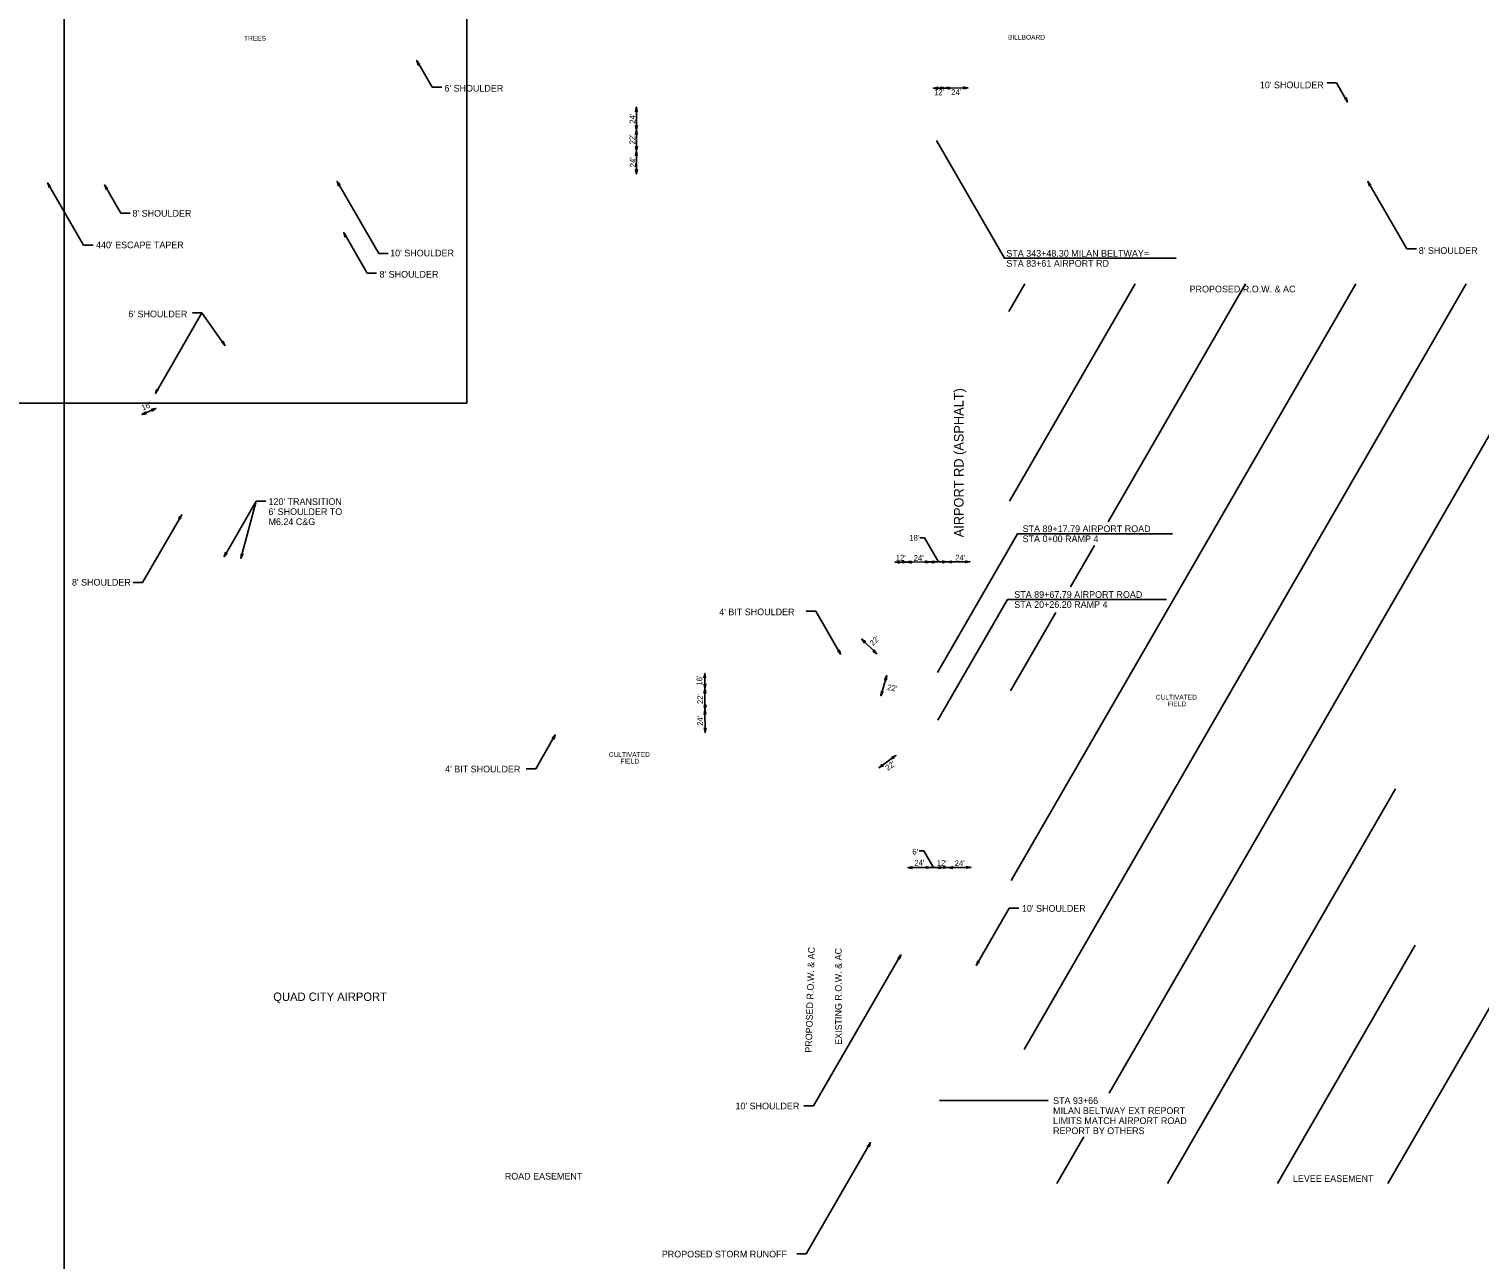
# Model space of a CAD drawing. Extents: x 263645 to 305252, y 268909 to 277401.
# Drawn here: x 269284 to 270801, y 271205 to 272493 of the extents above; entities that cross this region are included whole.
import ezdxf

# ---------------------------------------------------------------- set-up
doc = ezdxf.new("R2010")
doc.units = 0
for name, color, linetype in [('Alignment_EX_50 Notation', 7, 'Continuous'), ('Level 1', 7, 'Continuous'), ('Level 30', 7, 'Continuous'), ('Level 47', 7, 'Continuous')]:
    doc.layers.add(name, color=color, linetype=linetype)

msp = doc.modelspace()

# ---------------------------------------------------------------- linework, layer by layer
at = {"layer": 'Level 1'}
for points in [[(271120.7, 268937.9), (271120.7, 276137.9), (269320.7, 276137.9), (269320.7, 268937.9)], [(264941.9, 272101), (269741.9, 272101), (269741.9, 273901), (264941.9, 273901)]]:
    msp.add_lwpolyline(points, close=True, dxfattribs=at)
at = {"layer": 'Level 30'}
for p, q in [((270309.2, 272197), (270326, 272226.1)), ((270310, 271998.5), (270441.5, 272226.1)), ((270311.8, 271601.5), (270672.4, 272226.1)), ((270325.2, 271424.7), (270787.9, 272226.1)), ((270413, 271976.9), (270556.9, 272226.1)), ((270414.1, 271378.8), (270903.3, 272226.1)), ((270373.8, 271909), (270398.8, 271952.3)), ((270310.9, 271800), (270358.4, 271882.2)), ((270475.1, 271284.3), (270713.7, 271697.6)), ((270590.5, 271284.3), (270734.6, 271533.9)), ((270706, 271284.3), (270850.1, 271533.9)), ((270359.6, 271284.3), (270387.8, 271333.2))]:
    msp.add_line(p, q, dxfattribs=at)
at = {"layer": 'Level 47'}
for p, q in [((269689.6, 272459.9), (269705.7, 272432)), ((270652.2, 272436.4), (270642.2, 272436.4)), ((270663.7, 272416.4), (270652.2, 272436.4)), ((269705.7, 272432), (269715.7, 272432)), ((270230.2, 272431), (270242.3, 272431)), ((270266.3, 272431.1), (270242.3, 272431)), ((269919.4, 272387.1), (269919.4, 272411.1)), ((269919.4, 272365.1), (269919.4, 272387.1)), ((270304.8, 272252.8), (270233.6, 272376.1)), ((269919.4, 272341.1), (269919.4, 272365.1)), ((269303.2, 272331.7), (269340.8, 272266.7)), ((269362.8, 272329.6), (269379.8, 272300.2)), ((269606.2, 272333.3), (269649.7, 272257.9)), ((270685, 272333.2), (270725.8, 272262.6)), ((269379.8, 272300.2), (269389.8, 272300.2)), ((269613.1, 272279.7), (269637.6, 272237.2)), ((269340.8, 272266.7), (269350.8, 272266.7)), ((269649.7, 272257.9), (269659.7, 272257.9)), ((270484.4, 272252.8), (270304.8, 272252.8)), ((270735.8, 272262.6), (270725.8, 272262.6)), ((269637.6, 272237.2), (269647.6, 272237.2)), ((269416, 272111.2), (269464.8, 272195.8)), ((269454.8, 272195.8), (269464.8, 272195.8)), ((269488.8, 272161.4), (269464.8, 272195.8)), ((269402, 272089.2), (269416.6, 272095.7)), ((269487.9, 271940.4), (269521.6, 271998.7)), ((269505.5, 271938.7), (269521.6, 271998.7)), ((269531.6, 271998.7), (269521.6, 271998.7)), ((269443.6, 271984.4), (269402.7, 271913.6)), ((270234.6, 271819.3), (270318.4, 271964.4)), ((270318.4, 271964.4), (270480.4, 271964.4)), ((270220.9, 271960.2), (270215.9, 271960.2)), ((270235.5, 271935), (270220.9, 271960.2)), ((270202.5, 271934.8), (270189.9, 271934.8)), ((270226.5, 271935), (270202.5, 271934.8)), ((270244.5, 271935), (270226.5, 271935)), ((270268.5, 271935.1), (270244.5, 271935)), ((269402.7, 271913.6), (269392.7, 271913.6)), ((270234.8, 271769.3), (270307.7, 271895.7)), ((270307.7, 271895.7), (270474.3, 271895.7)), ((270107.1, 271883.3), (270097.1, 271883.3)), ((270133.1, 271838.3), (270107.1, 271883.3)), ((270155.3, 271854.3), (270171, 271838.8)), ((269991.1, 271802.3), (269991.1, 271818.3)), ((270175.3, 271794.9), (270181.4, 271816)), ((269991.2, 271780.3), (269991.1, 271802.3)), ((269991.3, 271756.3), (269991.2, 271780.3)), ((269834.5, 271753.9), (269814.1, 271718.5)), ((270173.3, 271719.5), (270191.1, 271732.4)), ((269804.1, 271718.5), (269814.1, 271718.5)), ((270220.4, 271632.5), (270215.4, 271632.5)), ((270230.5, 271615.1), (270220.4, 271632.5)), ((270227.5, 271615.1), (270203.5, 271615.1)), ((270227.5, 271615.1), (270233.5, 271615.1)), ((270245.5, 271615.1), (270233.5, 271615.1)), ((270269.5, 271615.2), (270245.5, 271615.1)), ((270275.1, 271512.7), (270309.6, 271572.5)), ((270309.6, 271572.5), (270319.6, 271572.5)), ((270196.2, 271523.8), (270104.8, 271365.6)), ((270094.8, 271365.6), (270104.8, 271365.6)), ((270350.5, 271371.1), (270236.8, 271371.1)), ((270097.2, 271210.6), (270164.5, 271327.3)), ((270097.2, 271210.6), (270087.2, 271210.6))]:
    msp.add_line(p, q, dxfattribs=at)
for points in [[(269691.2, 272455), (269691.8, 272455.8), (269692.5, 272456.4), (269691.2, 272457.9), (269689.6, 272459.9), (269690.5, 272457.3)], [(270235.2, 272430), (270234.8, 272430.9), (270234.6, 272431.8), (270232.7, 272431.4), (270230.2, 272431), (270232.8, 272430.5)], [(270237.3, 272432.1), (270237.7, 272431.1), (270237.9, 272430.2), (270239.8, 272430.6), (270242.3, 272431), (270239.6, 272431.5)], [(270247.3, 272430), (270246.9, 272431), (270246.7, 272431.9), (270244.8, 272431.5), (270242.3, 272431), (270245, 272430.6)], [(270261.3, 272432.2), (270261.7, 272431.2), (270261.9, 272430.3), (270263.8, 272430.7), (270266.3, 272431.1), (270263.6, 272431.6)], [(270662.1, 272421.2), (270661.5, 272420.4), (270660.8, 272419.8), (270662.1, 272418.3), (270663.7, 272416.4), (270662.8, 272418.9)], [(269918.4, 272406.1), (269919.3, 272406.5), (269920.3, 272406.7), (269919.9, 272408.6), (269919.4, 272411.1), (269918.9, 272408.5)], [(269920.5, 272392.1), (269919.5, 272391.7), (269918.6, 272391.6), (269919, 272389.6), (269919.4, 272387.1), (269919.9, 272389.8)], [(269918.4, 272382.1), (269919.3, 272382.5), (269920.3, 272382.7), (269919.9, 272384.6), (269919.4, 272387.1), (269918.9, 272384.5)], [(269918.4, 272360.1), (269919.3, 272360.5), (269920.3, 272360.7), (269919.9, 272362.6), (269919.4, 272365.1), (269918.9, 272362.5)], [(269920.5, 272370.1), (269919.5, 272369.7), (269918.6, 272369.6), (269919, 272367.6), (269919.4, 272365.1), (269919.9, 272367.8)], [(269920.5, 272346.1), (269919.5, 272345.7), (269918.6, 272345.6), (269919, 272343.6), (269919.4, 272341.1), (269919.9, 272343.8)], [(269304.8, 272326.9), (269305.4, 272327.7), (269306.2, 272328.3), (269304.8, 272329.8), (269303.2, 272331.7), (269304.1, 272329.2)], [(269364.4, 272324.8), (269365, 272325.6), (269365.7, 272326.2), (269364.4, 272327.7), (269362.8, 272329.6), (269363.7, 272327.1)], [(269607.8, 272328.4), (269608.4, 272329.2), (269609.2, 272329.8), (269607.9, 272331.3), (269606.2, 272333.3), (269607.1, 272330.7)], [(270686.6, 272328.3), (270687.3, 272329.2), (270688, 272329.8), (270686.7, 272331.2), (270685, 272333.2), (270685.9, 272330.6)], [(269614.7, 272274.9), (269615.3, 272275.7), (269616, 272276.3), (269614.7, 272277.8), (269613.1, 272279.7), (269614, 272277.2)], [(269486.8, 272166.1), (269486.2, 272165.2), (269485.5, 272164.6), (269487, 272163.2), (269488.8, 272161.4), (269487.6, 272163.9)], [(269419.4, 272115), (269418.3, 272115.1), (269417.5, 272115.5), (269416.8, 272113.6), (269416, 272111.2), (269417.7, 272113.3)], [(269407, 272090.3), (269406.2, 272091), (269405.7, 272091.8), (269404.1, 272090.6), (269402, 272089.2), (269404.7, 272089.8)], [(269411.6, 272094.6), (269412.4, 272093.9), (269412.9, 272093.1), (269414.5, 272094.3), (269416.6, 272095.7), (269414, 272095.1)], [(269440.2, 271980.6), (269441.2, 271980.5), (269442.1, 271980.2), (269442.7, 271982.1), (269443.6, 271984.4), (269441.8, 271982.4)], [(269491.3, 271944.2), (269490.3, 271944.4), (269489.4, 271944.7), (269488.8, 271942.8), (269487.9, 271940.4), (269489.7, 271942.5)], [(269507.8, 271943.3), (269506.8, 271943.1), (269505.8, 271943.2), (269505.7, 271941.3), (269505.5, 271938.7), (269506.7, 271941.2)], [(270194.9, 271933.8), (270194.5, 271934.7), (270194.4, 271935.6), (270192.4, 271935.2), (270189.9, 271934.8), (270192.6, 271934.3)], [(270197.5, 271935.9), (270197.9, 271934.9), (270198, 271934), (270200, 271934.4), (270202.5, 271934.8), (270199.8, 271935.3)], [(270207.5, 271933.8), (270207.1, 271934.8), (270206.9, 271935.7), (270205, 271935.3), (270202.5, 271934.8), (270205.1, 271934.4)], [(270221.5, 271936), (270221.9, 271935), (270222, 271934.1), (270224, 271934.5), (270226.5, 271935), (270223.8, 271935.4)], [(270231.5, 271933.9), (270231.1, 271934.9), (270230.9, 271935.8), (270229, 271935.4), (270226.5, 271935), (270229.1, 271934.5)], [(270239.5, 271936.1), (270239.9, 271935.1), (270240, 271934.2), (270242, 271934.6), (270244.5, 271935), (270241.8, 271935.5)], [(270249.5, 271934), (270249.1, 271935), (270248.9, 271935.9), (270247, 271935.5), (270244.5, 271935), (270247.1, 271934.6)], [(270263.5, 271936.2), (270263.9, 271935.2), (270264, 271934.3), (270266, 271934.7), (270268.5, 271935.1), (270265.8, 271935.6)], [(270131.5, 271843.1), (270130.9, 271842.3), (270130.1, 271841.7), (270131.5, 271840.2), (270133.1, 271838.3), (270132.2, 271840.8)], [(270158.1, 271850), (270158.5, 271851), (270159.1, 271851.7), (270157.4, 271852.8), (270155.3, 271854.3), (270156.9, 271852)], [(270168.1, 271843), (270167.8, 271842.1), (270167.2, 271841.3), (270168.9, 271840.2), (270171, 271838.8), (270169.4, 271841)], [(269990, 271813.3), (269991, 271813.7), (269991.9, 271813.9), (269991.5, 271815.8), (269991.1, 271818.3), (269990.6, 271815.6)], [(270179, 271811.5), (270180.1, 271811.6), (270181, 271811.5), (270181.1, 271813.5), (270181.4, 271816), (270180.2, 271813.6)], [(269990.1, 271797.3), (269991.1, 271797.7), (269992, 271797.9), (269991.6, 271799.8), (269991.1, 271802.3), (269990.7, 271799.6)], [(269992.2, 271807.3), (269991.2, 271806.9), (269990.3, 271806.7), (269990.7, 271804.8), (269991.1, 271802.3), (269991.6, 271805)], [(270177.7, 271799.4), (270176.7, 271799.3), (270175.8, 271799.4), (270175.6, 271797.4), (270175.3, 271794.9), (270176.5, 271797.3)], [(269992.3, 271785.3), (269991.3, 271784.9), (269990.4, 271784.7), (269990.8, 271782.8), (269991.2, 271780.3), (269991.7, 271783)], [(269990.2, 271775.3), (269991.2, 271775.7), (269992.1, 271775.9), (269991.7, 271777.8), (269991.2, 271780.3), (269990.8, 271777.6)], [(269831.1, 271750.1), (269832.2, 271749.9), (269833, 271749.6), (269833.6, 271751.5), (269834.5, 271753.9), (269832.8, 271751.8)], [(269992.4, 271761.3), (269991.4, 271760.9), (269990.5, 271760.7), (269990.9, 271758.8), (269991.3, 271756.3), (269991.8, 271759)], [(270178, 271721.6), (270177.1, 271722.1), (270176.4, 271722.8), (270175.1, 271721.3), (270173.3, 271719.5), (270175.7, 271720.7)], [(270186.5, 271730.3), (270187.3, 271729.8), (270188, 271729.1), (270189.3, 271730.6), (270191.1, 271732.4), (270188.7, 271731.2)], [(270208.5, 271614), (270208.1, 271615), (270207.9, 271615.9), (270206, 271615.5), (270203.5, 271615.1), (270206.1, 271614.6)], [(270222.5, 271616.1), (270222.9, 271615.2), (270223, 271614.3), (270225, 271614.7), (270227.5, 271615.1), (270224.8, 271615.6)], [(270238.5, 271614.1), (270238.1, 271615), (270237.9, 271616), (270236, 271615.5), (270233.5, 271615.1), (270236.1, 271614.6)], [(270240.5, 271616.2), (270240.9, 271615.2), (270241, 271614.3), (270243, 271614.7), (270245.5, 271615.1), (270242.8, 271615.6)], [(270250.5, 271614.1), (270250.1, 271615.1), (270249.9, 271616), (270248, 271615.6), (270245.5, 271615.1), (270248.1, 271614.6)], [(270264.5, 271616.2), (270264.9, 271615.2), (270265, 271614.3), (270267, 271614.7), (270269.5, 271615.2), (270266.8, 271615.7)], [(270192.8, 271520), (270193.8, 271519.9), (270194.7, 271519.5), (270195.3, 271521.4), (270196.2, 271523.8), (270194.4, 271521.7)], [(270278.5, 271516.5), (270277.4, 271516.6), (270276.6, 271517), (270276, 271515.1), (270275.1, 271512.7), (270276.8, 271514.8)], [(270161.1, 271323.5), (270162.1, 271323.3), (270163, 271323), (270163.6, 271324.9), (270164.5, 271327.3), (270162.7, 271325.2)]]:
    msp.add_lwpolyline(points, close=True, dxfattribs=at)

# ---------------------------------------------------------------- texts
at = {"layer": 'Alignment_EX_50 Notation'}
for s, p in [("12'", (270230.8, 272423.5)), ("24'", (270248.9, 272423.7)), ("18'", (270205, 271957.2)), ("12'", (270190.9, 271936.4)), ("6'", (270208.2, 271628.6)), ("12'", (270233.8, 271616.8))]:
    msp.add_text(s, height=6, dxfattribs=at).set_placement(p)
for s, rotation, p in [("24'", 90, (269918.3, 272393.8)), ("22'", 90, (269918.2, 272372)), ("24'", 90, (269918.5, 272348.1)), ("16'", 24.0897, (269403, 272093.3)), ("24'", 0.1008, (270209.6, 271936.1)), ("24'", 0.1008, (270253, 271936.5)), ("22'", 45.4556, (270167.1, 271846.7)), ("16'", 90.2498, (269988.4, 271805.6)), ("22'", 350.5766, (270181.5, 271801)), ("22'", 90.2498, (269989.2, 271786.2)), ("24'", 90.2498, (269989.2, 271763.4)), ("22'", 35.883, (270182.5, 271716.2)), ("24'", 0.1008, (270210.4, 271617.2)), ("24'", 0.1008, (270252.5, 271616.6))]:
    msp.add_text(s, height=6, rotation=rotation, dxfattribs=at).set_placement(p)
at = {"layer": 'Level 47'}
for s, height, rotation, p in [('TREES', 5, 0, (269508.7, 272480.6)), ('BILLBOARD', 5, 0, (270308.3, 272481.7)), ('STA 343+48.30 MILAN BELTWAY=', 7, 0, (270306.6, 272254.5)), ('STA 83+61 AIRPORT RD', 7, 0, (270306.6, 272244)), ('PROPOSED R.O.W. & AC', 7, 0.0001, (270498.4, 272217.1)), ('AIRPORT RD (ASPHALT)', 10, 90, (270261.8, 271960.8)), ('CULTIVATED', 5, 0, (270463, 271790.9)), ('FIELD', 5, 0, (270475.2, 271783.9)), ('CULTIVATED', 5, 0, (269890.5, 271730.9)), ('FIELD', 5, 0, (269902.7, 271723.9)), ('PROPOSED R.O.W. & AC', 7, 88.3586, (270103, 271421.2)), ('EXISTING R.O.W. & AC', 7, 90.1701, (270134.5, 271429.5)), ('QUAD CITY AIRPORT', 8.75, 0, (269539.4, 271475.5))]:
    msp.add_text(s, height=height, rotation=rotation, dxfattribs=at).set_placement(p)
for s, p in [("10' SHOULDER", (270571.9, 272430.8)), ("6' SHOULDER", (269718.5, 272427.3)), ("8' SHOULDER", (269392.1, 272296.4)), ("440' ESCAPE TAPER", (269353.9, 272263.3)), ("10' SHOULDER", (269661.7, 272254.8)), ("8' SHOULDER", (270738.2, 272257.4)), ("8' SHOULDER", (269650.6, 272232.6)), ("6' SHOULDER", (269387.8, 272191)), ("120' TRANSITION ", (269534.4, 271994.6)), ("6' SHOULDER TO ", (269534.4, 271984.1)), ('M6.24 C&G', (269534.4, 271973.6)), ('STA 89+17.79 AIRPORT ROAD', (270323.6, 271966.2)), ('STA 0+00 RAMP 4', (270323.6, 271955.7)), ("8' SHOULDER", (269328.7, 271910.2)), ('STA 89+67.79 AIRPORT ROAD', (270314.9, 271897.4)), ('STA 20+26.20 RAMP 4', (270314.9, 271886.9)), ("4' BIT SHOULDER", (270006.1, 271879.2)), ("4' BIT SHOULDER", (269719.2, 271714.7)), ("10' SHOULDER", (270322.9, 271568.8)), ('STA 93+66 ', (270355.5, 271367.6)), ("10' SHOULDER", (270023.1, 271362)), ('MILAN BELTWAY EXT REPORT', (270355.5, 271357.1)), ('LIMITS MATCH AIRPORT ROAD', (270355.5, 271346.6)), ('REPORT BY OTHERS', (270355.5, 271336.1)), ('ROAD EASEMENT', (269781.7, 271288.5)), ('LEVEE EASEMENT', (270606.5, 271286.1)), ('PROPOSED STORM RUNOFF', (269946, 271207))]:
    msp.add_text(s, height=7, dxfattribs=at).set_placement(p)

doc.saveas('drawing.dxf')
